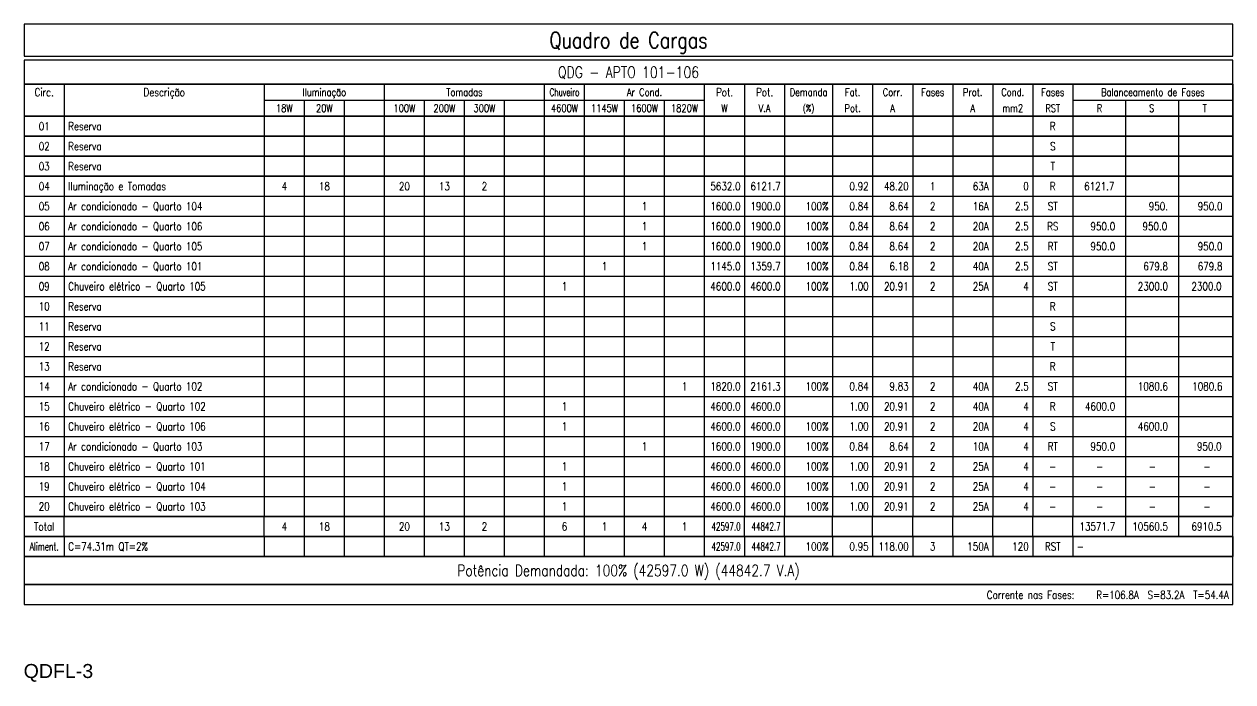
# Model space of a CAD drawing. Extents: x 1450 to 1868, y 82 to 351.
# Drawn here: x 1604.42 to 1619.52, y 189.19 to 197.41 of the extents above; entities that cross this region are included whole.
import ezdxf
from ezdxf.enums import TextEntityAlignment as Align

# ---------------------------------------------------------------- set-up
doc = ezdxf.new("R2010")
doc.units = 0
doc.header["$LTSCALE"] = 0.5
for name, color, linetype in [('INDICACAO_CIRCUITO_FIA', 2, 'CONTINUOUS'), ('QUADRO_CARGAS_LINHA', 2, 'CONTINUOUS'), ('QUADRO_CARGAS_TEXTO', 3, 'CONTINUOUS')]:
    doc.layers.add(name, color=color, linetype=linetype)
doc.styles.add('FAM-ARIAL', font='arial.ttf')
doc.styles.add('ROMANS', font='simplex.shx')
doc.styles.add('SIMPLEX', font='simplex.shx')

msp = doc.modelspace()

# ---------------------------------------------------------------- linework, layer by layer
at = {"layer": 'QUADRO_CARGAS_LINHA'}
msp.add_line((1617.524, 196.455), (1619.524, 196.455), dxfattribs=at)
for points in [[(1604.424, 197.405), (1604.424, 197.005), (1619.524, 197.005), (1619.524, 197.405)], [(1604.424, 196.955), (1604.424, 196.655), (1619.524, 196.655), (1619.524, 196.955)], [(1604.424, 196.655), (1604.424, 196.255), (1619.524, 196.255), (1619.524, 196.655)], [(1604.424, 196.255), (1604.424, 196.005), (1619.524, 196.005), (1619.524, 196.255)], [(1604.424, 196.005), (1604.424, 195.755), (1619.524, 195.755), (1619.524, 196.005)], [(1604.424, 195.755), (1604.424, 195.505), (1619.524, 195.505), (1619.524, 195.755)], [(1604.424, 195.505), (1604.424, 195.255), (1619.524, 195.255), (1619.524, 195.505)], [(1604.424, 191.255), (1604.424, 191.005), (1619.524, 191.005), (1619.524, 191.255)], [(1604.424, 191.255), (1604.424, 191.005), (1619.524, 191.005), (1619.524, 191.255)], [(1604.424, 191.005), (1604.424, 190.755), (1619.524, 190.755), (1619.524, 191.005)], [(1604.424, 191.005), (1604.424, 190.755), (1619.524, 190.755), (1619.524, 191.005)], [(1604.424, 190.755), (1604.424, 190.405), (1619.524, 190.405), (1619.524, 190.755)], [(1604.424, 190.755), (1604.424, 190.405), (1619.524, 190.405), (1619.524, 190.755)], [(1604.424, 190.405), (1604.424, 190.155), (1619.524, 190.155), (1619.524, 190.405)], [(1604.424, 190.405), (1604.424, 190.155), (1619.524, 190.155), (1619.524, 190.405)]]:
    msp.add_lwpolyline(points, close=True, dxfattribs=at)
for points in [[(1604.924, 196.655), (1604.924, 196.255)], [(1607.424, 196.455), (1608.924, 196.455), (1608.924, 196.655)], [(1607.424, 196.655), (1607.424, 196.255)], [(1608.924, 196.455), (1610.924, 196.455), (1610.924, 196.655)], [(1608.924, 196.255), (1608.924, 196.655)], [(1610.924, 196.455), (1611.424, 196.455), (1611.424, 196.655)], [(1610.924, 196.255), (1610.924, 196.655)], [(1611.424, 196.455), (1612.924, 196.455), (1612.924, 196.655)], [(1613.424, 196.655), (1613.424, 196.255)], [(1613.924, 196.655), (1613.924, 196.255)], [(1614.524, 196.655), (1614.524, 196.255)], [(1615.024, 196.655), (1615.024, 196.255)], [(1615.524, 196.655), (1615.524, 196.255)], [(1616.024, 196.655), (1616.024, 196.255)], [(1616.524, 196.655), (1616.524, 196.255)], [(1617.024, 196.655), (1617.024, 196.255)], [(1617.524, 196.655), (1617.524, 196.255)], [(1619.524, 196.655), (1619.524, 196.255)], [(1607.924, 196.255), (1607.924, 196.455)], [(1608.424, 196.255), (1608.424, 196.455)], [(1609.424, 196.255), (1609.424, 196.455)], [(1609.924, 196.255), (1609.924, 196.455)], [(1610.424, 196.255), (1610.424, 196.455)], [(1611.424, 196.255), (1611.424, 196.455)], [(1611.924, 196.255), (1611.924, 196.455)], [(1612.424, 196.255), (1612.424, 196.455)], [(1612.924, 196.255), (1612.924, 196.455)], [(1618.184, 196.455), (1618.184, 196.455), (1618.184, 191.005)], [(1618.844, 196.455), (1618.844, 191.005)], [(1604.924, 196.255), (1604.924, 196.005)], [(1607.424, 196.255), (1607.424, 196.005)], [(1607.924, 196.005), (1607.924, 196.255)], [(1608.424, 196.005), (1608.424, 196.255)], [(1608.924, 196.005), (1608.924, 196.255)], [(1609.424, 196.005), (1609.424, 196.255)], [(1609.924, 196.005), (1609.924, 196.255)], [(1610.424, 196.005), (1610.424, 196.255)], [(1610.924, 196.005), (1610.924, 196.255)], [(1611.424, 196.005), (1611.424, 196.255)], [(1611.924, 196.005), (1611.924, 196.255)], [(1612.424, 196.005), (1612.424, 196.255)], [(1612.924, 196.005), (1612.924, 196.255)], [(1613.424, 196.255), (1613.424, 196.005)], [(1613.924, 196.255), (1613.924, 196.005)], [(1614.524, 196.255), (1614.524, 196.005)], [(1615.024, 196.255), (1615.024, 196.005)], [(1615.524, 196.255), (1615.524, 196.005)], [(1616.024, 196.255), (1616.024, 196.005)], [(1616.524, 196.255), (1616.524, 196.005)], [(1617.024, 196.255), (1617.024, 196.005)], [(1617.524, 196.255), (1617.524, 196.005)], [(1619.524, 196.255), (1619.524, 196.005)], [(1604.924, 196.005), (1604.924, 195.755)], [(1607.424, 196.005), (1607.424, 195.755)], [(1607.924, 195.755), (1607.924, 196.005)], [(1608.424, 195.755), (1608.424, 196.005)], [(1608.924, 195.755), (1608.924, 196.005)], [(1609.424, 195.755), (1609.424, 196.005)], [(1609.924, 195.755), (1609.924, 196.005)], [(1610.424, 195.755), (1610.424, 196.005)], [(1610.924, 195.755), (1610.924, 196.005)], [(1611.424, 195.755), (1611.424, 196.005)], [(1611.924, 195.755), (1611.924, 196.005)], [(1612.424, 195.755), (1612.424, 196.005)], [(1612.924, 195.755), (1612.924, 196.005)], [(1613.424, 196.005), (1613.424, 195.755)], [(1613.924, 196.005), (1613.924, 195.755)], [(1614.524, 196.005), (1614.524, 195.755)], [(1615.024, 196.005), (1615.024, 195.755)], [(1615.524, 196.005), (1615.524, 195.755)], [(1616.024, 196.005), (1616.024, 195.755)], [(1616.524, 196.005), (1616.524, 195.755)], [(1617.024, 196.005), (1617.024, 195.755)], [(1617.524, 196.005), (1617.524, 195.755)], [(1619.524, 196.005), (1619.524, 195.755)], [(1604.924, 195.755), (1604.924, 195.505)], [(1607.424, 195.755), (1607.424, 195.505)], [(1607.924, 195.505), (1607.924, 195.755)], [(1608.424, 195.505), (1608.424, 195.755)], [(1608.924, 195.505), (1608.924, 195.755)], [(1609.424, 195.505), (1609.424, 195.755)], [(1609.924, 195.505), (1609.924, 195.755)], [(1610.424, 195.505), (1610.424, 195.755)], [(1610.924, 195.505), (1610.924, 195.755)], [(1611.424, 195.505), (1611.424, 195.755)], [(1611.924, 195.505), (1611.924, 195.755)], [(1612.424, 195.505), (1612.424, 195.755)], [(1612.924, 195.505), (1612.924, 195.755)], [(1613.424, 195.755), (1613.424, 195.505)], [(1613.924, 195.755), (1613.924, 195.505)], [(1614.524, 195.755), (1614.524, 195.505)], [(1615.024, 195.755), (1615.024, 195.505)], [(1615.524, 195.755), (1615.524, 195.505)], [(1616.024, 195.755), (1616.024, 195.505)], [(1616.524, 195.755), (1616.524, 195.505)], [(1617.024, 195.755), (1617.024, 195.505)], [(1617.524, 195.755), (1617.524, 195.505)], [(1619.524, 195.755), (1619.524, 195.505)], [(1604.924, 195.505), (1604.924, 195.255)], [(1607.424, 195.505), (1607.424, 195.255)], [(1607.924, 195.255), (1607.924, 195.505)], [(1608.424, 195.255), (1608.424, 195.505)], [(1608.924, 195.255), (1608.924, 195.505)], [(1609.424, 195.255), (1609.424, 195.505)], [(1609.924, 195.255), (1609.924, 195.505)], [(1610.424, 195.255), (1610.424, 195.505)], [(1610.924, 195.255), (1610.924, 195.505)], [(1611.424, 195.255), (1611.424, 195.505)], [(1611.924, 195.255), (1611.924, 195.505)], [(1612.424, 195.255), (1612.424, 195.505)], [(1612.924, 195.255), (1612.924, 195.505)], [(1613.424, 195.505), (1613.424, 195.255)], [(1613.924, 195.505), (1613.924, 195.255)], [(1614.524, 195.505), (1614.524, 195.255)], [(1615.024, 195.505), (1615.024, 195.255)], [(1615.524, 195.505), (1615.524, 195.255)], [(1616.024, 195.505), (1616.024, 195.255)], [(1616.524, 195.505), (1616.524, 195.255)], [(1617.024, 195.505), (1617.024, 195.255)], [(1617.524, 195.505), (1617.524, 195.255)], [(1619.524, 195.505), (1619.524, 195.255)], [(1604.424, 195.255), (1604.424, 195.005), (1619.524, 195.005), (1619.524, 195.255)], [(1604.924, 195.255), (1604.924, 195.005)], [(1607.424, 195.255), (1607.424, 195.005)], [(1607.924, 195.005), (1607.924, 195.255)], [(1608.424, 195.005), (1608.424, 195.255)], [(1608.924, 195.005), (1608.924, 195.255)], [(1609.424, 195.005), (1609.424, 195.255)], [(1609.924, 195.005), (1609.924, 195.255)], [(1610.424, 195.005), (1610.424, 195.255)], [(1610.924, 195.005), (1610.924, 195.255)], [(1611.424, 195.005), (1611.424, 195.255)], [(1611.924, 195.005), (1611.924, 195.255)], [(1612.424, 195.005), (1612.424, 195.255)], [(1612.924, 195.005), (1612.924, 195.255)], [(1613.424, 195.255), (1613.424, 195.005)], [(1613.924, 195.255), (1613.924, 195.005)], [(1614.524, 195.255), (1614.524, 195.005)], [(1615.024, 195.255), (1615.024, 195.005)], [(1615.524, 195.255), (1615.524, 195.005)], [(1616.024, 195.255), (1616.024, 195.005)], [(1616.524, 195.255), (1616.524, 195.005)], [(1617.024, 195.255), (1617.024, 195.005)], [(1617.524, 195.255), (1617.524, 195.005)], [(1619.524, 195.255), (1619.524, 195.005)], [(1604.424, 195.005), (1604.424, 194.755), (1619.524, 194.755), (1619.524, 195.005)], [(1604.924, 195.005), (1604.924, 194.755)], [(1607.424, 195.005), (1607.424, 194.755)], [(1607.924, 194.755), (1607.924, 195.005)], [(1608.424, 194.755), (1608.424, 195.005)], [(1608.924, 194.755), (1608.924, 195.005)], [(1609.424, 194.755), (1609.424, 195.005)], [(1609.924, 194.755), (1609.924, 195.005)], [(1610.424, 194.755), (1610.424, 195.005)], [(1610.924, 194.755), (1610.924, 195.005)], [(1611.424, 194.755), (1611.424, 195.005)], [(1611.924, 194.755), (1611.924, 195.005)], [(1612.424, 194.755), (1612.424, 195.005)], [(1612.924, 194.755), (1612.924, 195.005)], [(1613.424, 195.005), (1613.424, 194.755)], [(1613.924, 195.005), (1613.924, 194.755)], [(1614.524, 195.005), (1614.524, 194.755)], [(1615.024, 195.005), (1615.024, 194.755)], [(1615.524, 195.005), (1615.524, 194.755)], [(1616.024, 195.005), (1616.024, 194.755)], [(1616.524, 195.005), (1616.524, 194.755)], [(1617.024, 195.005), (1617.024, 194.755)], [(1617.524, 195.005), (1617.524, 194.755)], [(1619.524, 195.005), (1619.524, 194.755)], [(1604.424, 194.755), (1604.424, 194.505), (1619.524, 194.505), (1619.524, 194.755)], [(1604.924, 194.755), (1604.924, 194.505)], [(1607.424, 194.755), (1607.424, 194.505)], [(1607.924, 194.505), (1607.924, 194.755)], [(1608.424, 194.505), (1608.424, 194.755)], [(1608.924, 194.505), (1608.924, 194.755)], [(1609.424, 194.505), (1609.424, 194.755)], [(1609.924, 194.505), (1609.924, 194.755)], [(1610.424, 194.505), (1610.424, 194.755)], [(1610.924, 194.505), (1610.924, 194.755)], [(1611.424, 194.505), (1611.424, 194.755)], [(1611.924, 194.505), (1611.924, 194.755)], [(1612.424, 194.505), (1612.424, 194.755)], [(1612.924, 194.505), (1612.924, 194.755)], [(1613.424, 194.755), (1613.424, 194.505)], [(1613.924, 194.755), (1613.924, 194.505)], [(1614.524, 194.755), (1614.524, 194.505)], [(1615.024, 194.755), (1615.024, 194.505)], [(1615.524, 194.755), (1615.524, 194.505)], [(1616.024, 194.755), (1616.024, 194.505)], [(1616.524, 194.755), (1616.524, 194.505)], [(1617.024, 194.755), (1617.024, 194.505)], [(1617.524, 194.755), (1617.524, 194.505)], [(1619.524, 194.755), (1619.524, 194.505)], [(1604.424, 194.505), (1604.424, 194.255), (1619.524, 194.255), (1619.524, 194.505)], [(1604.924, 194.505), (1604.924, 194.255)], [(1607.424, 194.505), (1607.424, 194.255)], [(1607.924, 194.255), (1607.924, 194.505)], [(1608.424, 194.255), (1608.424, 194.505)], [(1608.924, 194.255), (1608.924, 194.505)], [(1609.424, 194.255), (1609.424, 194.505)], [(1609.924, 194.255), (1609.924, 194.505)], [(1610.424, 194.255), (1610.424, 194.505)], [(1610.924, 194.255), (1610.924, 194.505)], [(1611.424, 194.255), (1611.424, 194.505)], [(1611.924, 194.255), (1611.924, 194.505)], [(1612.424, 194.255), (1612.424, 194.505)], [(1612.924, 194.255), (1612.924, 194.505)], [(1613.424, 194.505), (1613.424, 194.255)], [(1613.924, 194.505), (1613.924, 194.255)], [(1614.524, 194.505), (1614.524, 194.255)], [(1615.024, 194.505), (1615.024, 194.255)], [(1615.524, 194.505), (1615.524, 194.255)], [(1616.024, 194.505), (1616.024, 194.255)], [(1616.524, 194.505), (1616.524, 194.255)], [(1617.024, 194.505), (1617.024, 194.255)], [(1617.524, 194.505), (1617.524, 194.255)], [(1619.524, 194.505), (1619.524, 194.255)], [(1604.424, 194.255), (1604.424, 194.005), (1619.524, 194.005), (1619.524, 194.255)], [(1604.924, 194.255), (1604.924, 194.005)], [(1607.424, 194.255), (1607.424, 194.005)], [(1607.924, 194.005), (1607.924, 194.255)], [(1608.424, 194.005), (1608.424, 194.255)], [(1608.924, 194.005), (1608.924, 194.255)], [(1609.424, 194.005), (1609.424, 194.255)], [(1609.924, 194.005), (1609.924, 194.255)], [(1610.424, 194.005), (1610.424, 194.255)], [(1610.924, 194.005), (1610.924, 194.255)], [(1611.424, 194.005), (1611.424, 194.255)], [(1611.924, 194.005), (1611.924, 194.255)], [(1612.424, 194.005), (1612.424, 194.255)], [(1612.924, 194.005), (1612.924, 194.255)], [(1613.424, 194.255), (1613.424, 194.005)], [(1613.924, 194.255), (1613.924, 194.005)], [(1614.524, 194.255), (1614.524, 194.005)], [(1615.024, 194.255), (1615.024, 194.005)], [(1615.524, 194.255), (1615.524, 194.005)], [(1616.024, 194.255), (1616.024, 194.005)], [(1616.524, 194.255), (1616.524, 194.005)], [(1617.024, 194.255), (1617.024, 194.005)], [(1617.524, 194.255), (1617.524, 194.005)], [(1619.524, 194.255), (1619.524, 194.005)], [(1604.424, 194.005), (1604.424, 193.755), (1619.524, 193.755), (1619.524, 194.005)], [(1604.924, 194.005), (1604.924, 193.755)], [(1607.424, 194.005), (1607.424, 193.755)], [(1607.924, 193.755), (1607.924, 194.005)], [(1608.424, 193.755), (1608.424, 194.005)], [(1608.924, 193.755), (1608.924, 194.005)], [(1609.424, 193.755), (1609.424, 194.005)], [(1609.924, 193.755), (1609.924, 194.005)], [(1610.424, 193.755), (1610.424, 194.005)], [(1610.924, 193.755), (1610.924, 194.005)], [(1611.424, 193.755), (1611.424, 194.005)], [(1611.924, 193.755), (1611.924, 194.005)], [(1612.424, 193.755), (1612.424, 194.005)], [(1612.924, 193.755), (1612.924, 194.005)], [(1613.424, 194.005), (1613.424, 193.755)], [(1613.924, 194.005), (1613.924, 193.755)], [(1614.524, 194.005), (1614.524, 193.755)], [(1615.024, 194.005), (1615.024, 193.755)], [(1615.524, 194.005), (1615.524, 193.755)], [(1616.024, 194.005), (1616.024, 193.755)], [(1616.524, 194.005), (1616.524, 193.755)], [(1617.024, 194.005), (1617.024, 193.755)], [(1617.524, 194.005), (1617.524, 193.755)], [(1619.524, 194.005), (1619.524, 193.755)], [(1604.424, 193.755), (1604.424, 193.505), (1619.524, 193.505), (1619.524, 193.755)], [(1604.924, 193.755), (1604.924, 193.505)], [(1607.424, 193.755), (1607.424, 193.505)], [(1607.924, 193.505), (1607.924, 193.755)], [(1608.424, 193.505), (1608.424, 193.755)], [(1608.924, 193.505), (1608.924, 193.755)], [(1609.424, 193.505), (1609.424, 193.755)], [(1609.924, 193.505), (1609.924, 193.755)], [(1610.424, 193.505), (1610.424, 193.755)], [(1610.924, 193.505), (1610.924, 193.755)], [(1611.424, 193.505), (1611.424, 193.755)], [(1611.924, 193.505), (1611.924, 193.755)], [(1612.424, 193.505), (1612.424, 193.755)], [(1612.924, 193.505), (1612.924, 193.755)], [(1613.424, 193.755), (1613.424, 193.505)], [(1613.924, 193.755), (1613.924, 193.505)], [(1614.524, 193.755), (1614.524, 193.505)], [(1615.024, 193.755), (1615.024, 193.505)], [(1615.524, 193.755), (1615.524, 193.505)], [(1616.024, 193.755), (1616.024, 193.505)], [(1616.524, 193.755), (1616.524, 193.505)], [(1617.024, 193.755), (1617.024, 193.505)], [(1617.524, 193.755), (1617.524, 193.505)], [(1619.524, 193.755), (1619.524, 193.505)], [(1604.424, 193.505), (1604.424, 193.255), (1619.524, 193.255), (1619.524, 193.505)], [(1604.924, 193.505), (1604.924, 193.255)], [(1607.424, 193.505), (1607.424, 193.255)], [(1607.924, 193.255), (1607.924, 193.505)], [(1608.424, 193.255), (1608.424, 193.505)], [(1608.924, 193.255), (1608.924, 193.505)], [(1609.424, 193.255), (1609.424, 193.505)], [(1609.924, 193.255), (1609.924, 193.505)], [(1610.424, 193.255), (1610.424, 193.505)], [(1610.924, 193.255), (1610.924, 193.505)], [(1611.424, 193.255), (1611.424, 193.505)], [(1611.924, 193.255), (1611.924, 193.505)], [(1612.424, 193.255), (1612.424, 193.505)], [(1612.924, 193.255), (1612.924, 193.505)], [(1613.424, 193.505), (1613.424, 193.255)], [(1613.924, 193.505), (1613.924, 193.255)], [(1614.524, 193.505), (1614.524, 193.255)], [(1615.024, 193.505), (1615.024, 193.255)], [(1615.524, 193.505), (1615.524, 193.255)], [(1616.024, 193.505), (1616.024, 193.255)], [(1616.524, 193.505), (1616.524, 193.255)], [(1617.024, 193.505), (1617.024, 193.255)], [(1617.524, 193.505), (1617.524, 193.255)], [(1619.524, 193.505), (1619.524, 193.255)], [(1604.424, 193.255), (1604.424, 193.005), (1619.524, 193.005), (1619.524, 193.255)], [(1604.924, 193.255), (1604.924, 193.005)], [(1607.424, 193.255), (1607.424, 193.005)], [(1607.924, 193.005), (1607.924, 193.255)], [(1608.424, 193.005), (1608.424, 193.255)], [(1608.924, 193.005), (1608.924, 193.255)], [(1609.424, 193.005), (1609.424, 193.255)], [(1609.924, 193.005), (1609.924, 193.255)], [(1610.424, 193.005), (1610.424, 193.255)], [(1610.924, 193.005), (1610.924, 193.255)], [(1611.424, 193.005), (1611.424, 193.255)], [(1611.924, 193.005), (1611.924, 193.255)], [(1612.424, 193.005), (1612.424, 193.255)], [(1612.924, 193.005), (1612.924, 193.255)], [(1613.424, 193.255), (1613.424, 193.005)], [(1613.924, 193.255), (1613.924, 193.005)], [(1614.524, 193.255), (1614.524, 193.005)], [(1615.024, 193.255), (1615.024, 193.005)], [(1615.524, 193.255), (1615.524, 193.005)], [(1616.024, 193.255), (1616.024, 193.005)], [(1616.524, 193.255), (1616.524, 193.005)], [(1617.024, 193.255), (1617.024, 193.005)], [(1617.524, 193.255), (1617.524, 193.005)], [(1619.524, 193.255), (1619.524, 193.005)], [(1604.424, 193.005), (1604.424, 192.755), (1619.524, 192.755), (1619.524, 193.005)], [(1604.924, 193.005), (1604.924, 192.755)], [(1607.424, 193.005), (1607.424, 192.755)], [(1607.924, 192.755), (1607.924, 193.005)], [(1608.424, 192.755), (1608.424, 193.005)], [(1608.924, 192.755), (1608.924, 193.005)], [(1609.424, 192.755), (1609.424, 193.005)], [(1609.924, 192.755), (1609.924, 193.005)], [(1610.424, 192.755), (1610.424, 193.005)], [(1610.924, 192.755), (1610.924, 193.005)], [(1611.424, 192.755), (1611.424, 193.005)], [(1611.924, 192.755), (1611.924, 193.005)], [(1612.424, 192.755), (1612.424, 193.005)], [(1612.924, 192.755), (1612.924, 193.005)], [(1613.424, 193.005), (1613.424, 192.755)], [(1613.924, 193.005), (1613.924, 192.755)], [(1614.524, 193.005), (1614.524, 192.755)], [(1615.024, 193.005), (1615.024, 192.755)], [(1615.524, 193.005), (1615.524, 192.755)], [(1616.024, 193.005), (1616.024, 192.755)], [(1616.524, 193.005), (1616.524, 192.755)], [(1617.024, 193.005), (1617.024, 192.755)], [(1617.524, 193.005), (1617.524, 192.755)], [(1619.524, 193.005), (1619.524, 192.755)], [(1604.424, 192.755), (1604.424, 192.505), (1619.524, 192.505), (1619.524, 192.755)], [(1604.924, 192.755), (1604.924, 192.505)], [(1607.424, 192.755), (1607.424, 192.505)], [(1607.924, 192.505), (1607.924, 192.755)], [(1608.424, 192.505), (1608.424, 192.755)], [(1608.924, 192.505), (1608.924, 192.755)], [(1609.424, 192.505), (1609.424, 192.755)], [(1609.924, 192.505), (1609.924, 192.755)], [(1610.424, 192.505), (1610.424, 192.755)], [(1610.924, 192.505), (1610.924, 192.755)], [(1611.424, 192.505), (1611.424, 192.755)], [(1611.924, 192.505), (1611.924, 192.755)], [(1612.424, 192.505), (1612.424, 192.755)], [(1612.924, 192.505), (1612.924, 192.755)], [(1613.424, 192.755), (1613.424, 192.505)], [(1613.924, 192.755), (1613.924, 192.505)], [(1614.524, 192.755), (1614.524, 192.505)], [(1615.024, 192.755), (1615.024, 192.505)], [(1615.524, 192.755), (1615.524, 192.505)], [(1616.024, 192.755), (1616.024, 192.505)], [(1616.524, 192.755), (1616.524, 192.505)], [(1616.524, 192.755), (1616.524, 192.505)], [(1617.024, 192.755), (1617.024, 192.505)], [(1617.024, 192.755), (1617.024, 192.505)], [(1617.524, 192.755), (1617.524, 192.505)], [(1617.524, 192.755), (1617.524, 192.505)], [(1619.524, 192.755), (1619.524, 192.505)], [(1619.524, 192.755), (1619.524, 192.505)], [(1604.424, 192.505), (1604.424, 192.255), (1619.524, 192.255), (1619.524, 192.505)], [(1604.424, 192.505), (1604.424, 192.255), (1619.524, 192.255), (1619.524, 192.505)], [(1604.924, 192.505), (1604.924, 192.255)], [(1604.924, 192.505), (1604.924, 192.255)], [(1607.424, 192.505), (1607.424, 192.255)], [(1607.424, 192.505), (1607.424, 192.255)], [(1607.924, 192.255), (1607.924, 192.505)], [(1607.924, 192.255), (1607.924, 192.505)], [(1608.424, 192.255), (1608.424, 192.505)], [(1608.424, 192.255), (1608.424, 192.505)], [(1608.924, 192.255), (1608.924, 192.505)], [(1608.924, 192.255), (1608.924, 192.505)], [(1609.424, 192.255), (1609.424, 192.505)], [(1609.424, 192.255), (1609.424, 192.505)], [(1609.924, 192.255), (1609.924, 192.505)], [(1609.924, 192.255), (1609.924, 192.505)], [(1610.424, 192.255), (1610.424, 192.505)], [(1610.424, 192.255), (1610.424, 192.505)], [(1610.924, 192.255), (1610.924, 192.505)], [(1610.924, 192.255), (1610.924, 192.505)], [(1611.424, 192.255), (1611.424, 192.505)], [(1611.424, 192.255), (1611.424, 192.505)], [(1611.924, 192.255), (1611.924, 192.505)], [(1611.924, 192.255), (1611.924, 192.505)], [(1612.424, 192.255), (1612.424, 192.505)], [(1612.424, 192.255), (1612.424, 192.505)], [(1612.924, 192.255), (1612.924, 192.505)], [(1612.924, 192.255), (1612.924, 192.505)], [(1613.424, 192.505), (1613.424, 192.255)], [(1613.424, 192.505), (1613.424, 192.255)], [(1613.924, 192.505), (1613.924, 192.255)], [(1613.924, 192.505), (1613.924, 192.255)], [(1614.524, 192.505), (1614.524, 192.255)], [(1614.524, 192.505), (1614.524, 192.255)], [(1615.024, 192.505), (1615.024, 192.255)], [(1615.024, 192.505), (1615.024, 192.255)], [(1615.524, 192.505), (1615.524, 192.255)], [(1615.524, 192.505), (1615.524, 192.255)], [(1616.024, 192.505), (1616.024, 192.255)], [(1616.024, 192.505), (1616.024, 192.255)], [(1616.524, 192.505), (1616.524, 192.255)], [(1616.524, 192.505), (1616.524, 192.255)], [(1617.024, 192.505), (1617.024, 192.255)], [(1617.024, 192.505), (1617.024, 192.255)], [(1617.524, 192.505), (1617.524, 192.255)], [(1617.524, 192.505), (1617.524, 192.255)], [(1619.524, 192.505), (1619.524, 192.255)], [(1619.524, 192.505), (1619.524, 192.255)], [(1604.424, 192.255), (1604.424, 192.005), (1619.524, 192.005), (1619.524, 192.255)], [(1604.424, 192.255), (1604.424, 192.005), (1619.524, 192.005), (1619.524, 192.255)], [(1604.924, 192.255), (1604.924, 192.005)], [(1604.924, 192.255), (1604.924, 192.005)], [(1607.424, 192.255), (1607.424, 192.005)], [(1607.424, 192.255), (1607.424, 192.005)], [(1607.924, 192.005), (1607.924, 192.255)], [(1607.924, 192.005), (1607.924, 192.255)], [(1608.424, 192.005), (1608.424, 192.255)], [(1608.424, 192.005), (1608.424, 192.255)], [(1608.924, 192.005), (1608.924, 192.255)], [(1608.924, 192.005), (1608.924, 192.255)], [(1609.424, 192.005), (1609.424, 192.255)], [(1609.424, 192.005), (1609.424, 192.255)], [(1609.924, 192.005), (1609.924, 192.255)], [(1609.924, 192.005), (1609.924, 192.255)], [(1610.424, 192.005), (1610.424, 192.255)], [(1610.424, 192.005), (1610.424, 192.255)], [(1610.924, 192.005), (1610.924, 192.255)], [(1610.924, 192.005), (1610.924, 192.255)], [(1611.424, 192.005), (1611.424, 192.255)], [(1611.424, 192.005), (1611.424, 192.255)], [(1611.924, 192.005), (1611.924, 192.255)], [(1611.924, 192.005), (1611.924, 192.255)], [(1612.424, 192.005), (1612.424, 192.255)], [(1612.424, 192.005), (1612.424, 192.255)], [(1612.924, 192.005), (1612.924, 192.255)], [(1612.924, 192.005), (1612.924, 192.255)], [(1613.424, 192.255), (1613.424, 192.005)], [(1613.424, 192.255), (1613.424, 192.005)], [(1613.924, 192.255), (1613.924, 192.005)], [(1613.924, 192.255), (1613.924, 192.005)], [(1614.524, 192.255), (1614.524, 192.005)], [(1614.524, 192.255), (1614.524, 192.005)], [(1615.024, 192.255), (1615.024, 192.005)], [(1615.024, 192.255), (1615.024, 192.005)], [(1615.524, 192.255), (1615.524, 192.005)], [(1615.524, 192.255), (1615.524, 192.005)], [(1616.024, 192.255), (1616.024, 192.005)], [(1616.024, 192.255), (1616.024, 192.005)], [(1616.524, 192.255), (1616.524, 192.005)], [(1616.524, 192.255), (1616.524, 192.005)], [(1617.024, 192.255), (1617.024, 192.005)], [(1617.024, 192.255), (1617.024, 192.005)], [(1617.524, 192.255), (1617.524, 192.005)], [(1617.524, 192.255), (1617.524, 192.005)], [(1619.524, 192.255), (1619.524, 192.005)], [(1619.524, 192.255), (1619.524, 192.005)], [(1604.424, 192.005), (1604.424, 191.755), (1619.524, 191.755), (1619.524, 192.005)], [(1604.424, 192.005), (1604.424, 191.755), (1619.524, 191.755), (1619.524, 192.005)], [(1604.924, 192.005), (1604.924, 191.755)], [(1604.924, 192.005), (1604.924, 191.755)], [(1607.424, 192.005), (1607.424, 191.755)], [(1607.424, 192.005), (1607.424, 191.755)], [(1607.924, 191.755), (1607.924, 192.005)], [(1607.924, 191.755), (1607.924, 192.005)], [(1608.424, 191.755), (1608.424, 192.005)], [(1608.424, 191.755), (1608.424, 192.005)], [(1608.924, 191.755), (1608.924, 192.005)], [(1608.924, 191.755), (1608.924, 192.005)], [(1609.424, 191.755), (1609.424, 192.005)], [(1609.424, 191.755), (1609.424, 192.005)], [(1609.924, 191.755), (1609.924, 192.005)], [(1609.924, 191.755), (1609.924, 192.005)], [(1610.424, 191.755), (1610.424, 192.005)], [(1610.424, 191.755), (1610.424, 192.005)], [(1610.924, 191.755), (1610.924, 192.005)], [(1610.924, 191.755), (1610.924, 192.005)], [(1611.424, 191.755), (1611.424, 192.005)], [(1611.424, 191.755), (1611.424, 192.005)], [(1611.924, 191.755), (1611.924, 192.005)], [(1611.924, 191.755), (1611.924, 192.005)], [(1612.424, 191.755), (1612.424, 192.005)], [(1612.424, 191.755), (1612.424, 192.005)], [(1612.924, 191.755), (1612.924, 192.005)], [(1612.924, 191.755), (1612.924, 192.005)], [(1613.424, 192.005), (1613.424, 191.755)], [(1613.424, 192.005), (1613.424, 191.755)], [(1613.924, 192.005), (1613.924, 191.755)], [(1613.924, 192.005), (1613.924, 191.755)], [(1614.524, 192.005), (1614.524, 191.755)], [(1614.524, 192.005), (1614.524, 191.755)], [(1615.024, 192.005), (1615.024, 191.755)], [(1615.024, 192.005), (1615.024, 191.755)], [(1615.524, 192.005), (1615.524, 191.755)], [(1615.524, 192.005), (1615.524, 191.755)], [(1616.024, 192.005), (1616.024, 191.755)], [(1616.024, 192.005), (1616.024, 191.755)], [(1616.524, 192.005), (1616.524, 191.755)], [(1616.524, 192.005), (1616.524, 191.755)], [(1617.024, 192.005), (1617.024, 191.755)], [(1617.024, 192.005), (1617.024, 191.755)], [(1617.524, 192.005), (1617.524, 191.755)], [(1617.524, 192.005), (1617.524, 191.755)], [(1619.524, 192.005), (1619.524, 191.755)], [(1619.524, 192.005), (1619.524, 191.755)], [(1604.424, 191.755), (1604.424, 191.505), (1619.524, 191.505), (1619.524, 191.755)], [(1604.424, 191.755), (1604.424, 191.505), (1619.524, 191.505), (1619.524, 191.755)], [(1604.924, 191.755), (1604.924, 191.505)], [(1604.924, 191.755), (1604.924, 191.505)], [(1607.424, 191.755), (1607.424, 191.505)], [(1607.424, 191.755), (1607.424, 191.505)], [(1607.924, 191.505), (1607.924, 191.755)], [(1607.924, 191.505), (1607.924, 191.755)], [(1608.424, 191.505), (1608.424, 191.755)], [(1608.424, 191.505), (1608.424, 191.755)], [(1608.924, 191.505), (1608.924, 191.755)], [(1608.924, 191.505), (1608.924, 191.755)], [(1609.424, 191.505), (1609.424, 191.755)], [(1609.424, 191.505), (1609.424, 191.755)], [(1609.924, 191.505), (1609.924, 191.755)], [(1609.924, 191.505), (1609.924, 191.755)], [(1610.424, 191.505), (1610.424, 191.755)], [(1610.424, 191.505), (1610.424, 191.755)], [(1610.924, 191.505), (1610.924, 191.755)], [(1610.924, 191.505), (1610.924, 191.755)], [(1611.424, 191.505), (1611.424, 191.755)], [(1611.424, 191.505), (1611.424, 191.755)], [(1611.924, 191.505), (1611.924, 191.755)], [(1611.924, 191.505), (1611.924, 191.755)], [(1612.424, 191.505), (1612.424, 191.755)], [(1612.424, 191.505), (1612.424, 191.755)], [(1612.924, 191.505), (1612.924, 191.755)], [(1612.924, 191.505), (1612.924, 191.755)], [(1613.424, 191.755), (1613.424, 191.505)], [(1613.424, 191.755), (1613.424, 191.505)], [(1613.924, 191.755), (1613.924, 191.505)], [(1613.924, 191.755), (1613.924, 191.505)], [(1614.524, 191.755), (1614.524, 191.505)], [(1614.524, 191.755), (1614.524, 191.505)], [(1615.024, 191.755), (1615.024, 191.505)], [(1615.024, 191.755), (1615.024, 191.505)], [(1615.524, 191.755), (1615.524, 191.505)], [(1615.524, 191.755), (1615.524, 191.505)], [(1616.024, 191.755), (1616.024, 191.505)], [(1616.024, 191.755), (1616.024, 191.505)], [(1616.524, 191.755), (1616.524, 191.505)], [(1616.524, 191.755), (1616.524, 191.505)], [(1617.024, 191.755), (1617.024, 191.505)], [(1617.024, 191.755), (1617.024, 191.505)], [(1617.524, 191.755), (1617.524, 191.505)], [(1617.524, 191.755), (1617.524, 191.505)], [(1619.524, 191.755), (1619.524, 191.505)], [(1619.524, 191.755), (1619.524, 191.505)], [(1604.424, 191.505), (1604.424, 191.255), (1619.524, 191.255), (1619.524, 191.505)], [(1604.424, 191.505), (1604.424, 191.255), (1619.524, 191.255), (1619.524, 191.505)], [(1604.924, 191.505), (1604.924, 191.255)], [(1604.924, 191.505), (1604.924, 191.255)], [(1607.424, 191.505), (1607.424, 191.255)], [(1607.424, 191.505), (1607.424, 191.255)], [(1607.924, 191.255), (1607.924, 191.505)], [(1607.924, 191.255), (1607.924, 191.505)], [(1608.424, 191.255), (1608.424, 191.505)], [(1608.424, 191.255), (1608.424, 191.505)], [(1608.924, 191.255), (1608.924, 191.505)], [(1608.924, 191.255), (1608.924, 191.505)], [(1609.424, 191.255), (1609.424, 191.505)], [(1609.424, 191.255), (1609.424, 191.505)], [(1609.924, 191.255), (1609.924, 191.505)], [(1609.924, 191.255), (1609.924, 191.505)], [(1610.424, 191.255), (1610.424, 191.505)], [(1610.424, 191.255), (1610.424, 191.505)], [(1610.924, 191.255), (1610.924, 191.505)], [(1610.924, 191.255), (1610.924, 191.505)], [(1611.424, 191.255), (1611.424, 191.505)], [(1611.424, 191.255), (1611.424, 191.505)], [(1611.924, 191.255), (1611.924, 191.505)], [(1611.924, 191.255), (1611.924, 191.505)], [(1612.424, 191.255), (1612.424, 191.505)], [(1612.424, 191.255), (1612.424, 191.505)], [(1612.924, 191.255), (1612.924, 191.505)], [(1612.924, 191.255), (1612.924, 191.505)], [(1613.424, 191.505), (1613.424, 191.255)], [(1613.424, 191.505), (1613.424, 191.255)], [(1613.924, 191.505), (1613.924, 191.255)], [(1613.924, 191.505), (1613.924, 191.255)], [(1614.524, 191.505), (1614.524, 191.255)], [(1614.524, 191.505), (1614.524, 191.255)], [(1615.024, 191.505), (1615.024, 191.255)], [(1615.024, 191.505), (1615.024, 191.255)], [(1615.524, 191.505), (1615.524, 191.255)], [(1615.524, 191.505), (1615.524, 191.255)], [(1616.024, 191.505), (1616.024, 191.255)], [(1616.024, 191.505), (1616.024, 191.255)], [(1616.524, 191.505), (1616.524, 191.255)], [(1617.024, 191.505), (1617.024, 191.255)], [(1617.024, 191.505), (1617.024, 191.255)], [(1617.524, 191.505), (1617.524, 191.255)], [(1617.524, 191.505), (1617.524, 191.255)], [(1619.524, 191.505), (1619.524, 191.255)], [(1619.524, 191.505), (1619.524, 191.255)], [(1604.924, 191.005), (1604.924, 191.255)], [(1604.924, 191.005), (1604.924, 191.255)], [(1607.424, 191.005), (1607.424, 191.255)], [(1607.424, 191.005), (1607.424, 191.255)], [(1607.924, 191.005), (1607.924, 191.255)], [(1607.924, 191.005), (1607.924, 191.255)], [(1608.424, 191.005), (1608.424, 191.255)], [(1608.424, 191.005), (1608.424, 191.255)], [(1608.924, 191.005), (1608.924, 191.255)], [(1608.924, 191.005), (1608.924, 191.255)], [(1609.424, 191.005), (1609.424, 191.255)], [(1609.424, 191.005), (1609.424, 191.255)], [(1609.924, 191.005), (1609.924, 191.255)], [(1609.924, 191.005), (1609.924, 191.255)], [(1610.424, 191.005), (1610.424, 191.255)], [(1610.424, 191.005), (1610.424, 191.255)], [(1610.924, 191.005), (1610.924, 191.255)], [(1610.924, 191.005), (1610.924, 191.255)], [(1611.424, 191.005), (1611.424, 191.255)], [(1611.424, 191.005), (1611.424, 191.255)], [(1611.924, 191.005), (1611.924, 191.255)], [(1611.924, 191.005), (1611.924, 191.255)], [(1612.424, 191.005), (1612.424, 191.255)], [(1612.424, 191.005), (1612.424, 191.255)], [(1612.924, 191.005), (1612.924, 191.255)], [(1612.924, 191.005), (1612.924, 191.255)], [(1613.424, 191.005), (1613.424, 191.255)], [(1613.424, 191.005), (1613.424, 191.255)], [(1613.924, 191.005), (1613.924, 191.255)], [(1613.924, 191.005), (1613.924, 191.255)], [(1614.524, 191.005), (1614.524, 191.255)], [(1614.524, 191.005), (1614.524, 191.255)], [(1615.024, 191.005), (1615.024, 191.255)], [(1615.024, 191.005), (1615.024, 191.255)], [(1615.524, 191.005), (1615.524, 191.255)], [(1615.524, 191.005), (1615.524, 191.255)], [(1616.024, 191.005), (1616.024, 191.255)], [(1616.024, 191.005), (1616.024, 191.255)], [(1616.524, 191.005), (1616.524, 191.255)], [(1616.524, 191.005), (1616.524, 191.255)], [(1617.024, 191.005), (1617.024, 191.255)], [(1617.024, 191.005), (1617.024, 191.255)], [(1617.524, 191.005), (1617.524, 191.255)], [(1617.524, 191.005), (1617.524, 191.255)], [(1619.524, 191.005), (1619.524, 191.255)], [(1619.524, 191.005), (1619.524, 191.255)], [(1604.924, 191.005), (1604.924, 190.755)], [(1604.924, 191.005), (1604.924, 190.755)], [(1607.424, 191.005), (1607.424, 190.755)], [(1607.424, 191.005), (1607.424, 190.755)], [(1607.924, 190.755), (1607.924, 191.005)], [(1607.924, 190.755), (1607.924, 191.005)], [(1608.424, 190.755), (1608.424, 191.005)], [(1608.424, 190.755), (1608.424, 191.005)], [(1608.924, 190.755), (1608.924, 191.005)], [(1608.924, 190.755), (1608.924, 191.005)], [(1609.424, 190.755), (1609.424, 191.005)], [(1609.424, 190.755), (1609.424, 191.005)], [(1609.924, 190.755), (1609.924, 191.005)], [(1609.924, 190.755), (1609.924, 191.005)], [(1610.424, 190.755), (1610.424, 191.005)], [(1610.424, 190.755), (1610.424, 191.005)], [(1610.924, 190.755), (1610.924, 191.005)], [(1610.924, 190.755), (1610.924, 191.005)], [(1611.424, 190.755), (1611.424, 191.005)], [(1611.424, 190.755), (1611.424, 191.005)], [(1611.924, 190.755), (1611.924, 191.005)], [(1611.924, 190.755), (1611.924, 191.005)], [(1612.424, 190.755), (1612.424, 191.005)], [(1612.424, 190.755), (1612.424, 191.005)], [(1612.924, 190.755), (1612.924, 191.005)], [(1612.924, 190.755), (1612.924, 191.005)], [(1613.424, 191.005), (1613.424, 190.755)], [(1613.424, 191.005), (1613.424, 190.755)], [(1613.924, 191.005), (1613.924, 190.755)], [(1613.924, 191.005), (1613.924, 190.755)], [(1614.524, 191.005), (1614.524, 190.755)], [(1614.524, 191.005), (1614.524, 190.755)], [(1615.024, 191.005), (1615.024, 190.755)], [(1615.024, 191.005), (1615.024, 190.755)], [(1615.524, 191.005), (1615.524, 190.755)], [(1615.524, 191.005), (1615.524, 190.755)], [(1616.024, 191.005), (1616.024, 190.755)], [(1616.024, 191.005), (1616.024, 190.755)], [(1616.524, 191.005), (1616.524, 190.755)], [(1616.524, 191.005), (1616.524, 190.755)], [(1617.024, 191.005), (1617.024, 190.755)], [(1617.024, 191.005), (1617.024, 190.755)], [(1617.524, 191.005), (1617.524, 190.755)], [(1617.524, 191.005), (1617.524, 190.755)], [(1619.524, 191.005), (1619.524, 190.755)], [(1619.524, 191.005), (1619.524, 190.755)]]:
    msp.add_lwpolyline(points, dxfattribs=at)

# ---------------------------------------------------------------- texts
at = {"layer": 'INDICACAO_CIRCUITO_FIA', "style": 'FAM-ARIAL'}
msp.add_text('QDFL-3', height=0.175, dxfattribs=at).set_placement((1604.417, 189.237))
at = {"layer": 'QUADRO_CARGAS_TEXTO'}
for s, height, style, width, p in [('Quadro de Cargas', 0.2, 'ROMANS', 0.8, (1611.974, 197.205)), ('QDG - APTO 101-106', 0.1425, 'ROMANS', 0.8, (1611.974, 196.805)), ('Circ.', 0.1, 'SIMPLEX', 0.8, (1604.674, 196.555)), ('Descrição', 0.1, 'SIMPLEX', 0.8, (1606.174, 196.555)), ('Iluminação', 0.095, 'SIMPLEX', 0.8, (1608.174, 196.555)), ('Tomadas', 0.095, 'SIMPLEX', 0.8, (1609.924, 196.555)), ('Chuveiro', 0.095, 'SIMPLEX', 0.6859, (1611.174, 196.555)), ('Ar Cond.', 0.095, 'SIMPLEX', 0.8, (1612.174, 196.555)), ('Pot.', 0.1, 'SIMPLEX', 0.8, (1613.174, 196.555)), ('Pot.', 0.1, 'SIMPLEX', 0.8, (1613.674, 196.555)), ('Demanda', 0.095, 'SIMPLEX', 0.8, (1614.224, 196.555)), ('Fat.', 0.095, 'SIMPLEX', 0.8, (1614.774, 196.555)), ('Corr.', 0.095, 'SIMPLEX', 0.8, (1615.274, 196.555)), ('Fases', 0.095, 'SIMPLEX', 0.8, (1615.774, 196.555)), ('Prot.', 0.095, 'SIMPLEX', 0.8, (1616.274, 196.555)), ('Cond.', 0.095, 'SIMPLEX', 0.8, (1616.774, 196.555)), ('Fases', 0.095, 'SIMPLEX', 0.8, (1617.274, 196.555)), ('Balanceamento de Fases', 0.095, 'SIMPLEX', 0.8, (1618.524, 196.555)), ('18W', 0.095, 'SIMPLEX', 0.8, (1607.674, 196.355)), ('20W', 0.095, 'SIMPLEX', 0.8, (1608.174, 196.355)), ('100W', 0.095, 'SIMPLEX', 0.8, (1609.174, 196.355)), ('200W', 0.095, 'SIMPLEX', 0.8, (1609.674, 196.355)), ('300W', 0.095, 'SIMPLEX', 0.8, (1610.174, 196.355)), ('4600W', 0.095, 'SIMPLEX', 0.8, (1611.174, 196.355)), ('1145W', 0.095, 'SIMPLEX', 0.8, (1611.674, 196.355)), ('1600W', 0.095, 'SIMPLEX', 0.8, (1612.174, 196.355)), ('1820W', 0.095, 'SIMPLEX', 0.8, (1612.674, 196.355)), ('W', 0.095, 'SIMPLEX', 0.8, (1613.174, 196.355)), ('V.A', 0.095, 'SIMPLEX', 0.8, (1613.674, 196.355)), ('(%)', 0.0815, 'SIMPLEX', 0.8, (1614.224, 196.355)), ('Pot.', 0.095, 'SIMPLEX', 0.8, (1614.774, 196.355)), ('A', 0.095, 'SIMPLEX', 0.8, (1615.274, 196.355)), ('A', 0.095, 'SIMPLEX', 0.8, (1616.274, 196.355)), ('mm2', 0.095, 'SIMPLEX', 0.8, (1616.774, 196.355)), ('RST', 0.095, 'SIMPLEX', 0.8, (1617.274, 196.355)), ('R', 0.095, 'SIMPLEX', 0.8, (1617.857, 196.355)), ('S', 0.095, 'SIMPLEX', 0.8, (1618.51, 196.355)), ('T', 0.095, 'SIMPLEX', 0.8, (1619.173, 196.355)), ('01', 0.1, 'SIMPLEX', 0.8, (1604.674, 196.13)), ('R', 0.1, 'SIMPLEX', 0.8, (1617.274, 196.13)), ('02', 0.1, 'SIMPLEX', 0.8, (1604.674, 195.88)), ('S', 0.1, 'SIMPLEX', 0.8, (1617.274, 195.88)), ('03', 0.1, 'SIMPLEX', 0.8, (1604.674, 195.63)), ('T', 0.1, 'SIMPLEX', 0.8, (1617.274, 195.63)), ('04', 0.1, 'SIMPLEX', 0.8, (1604.674, 195.38)), ('4', 0.1, 'SIMPLEX', 0.8, (1607.674, 195.38)), ('18', 0.1, 'SIMPLEX', 0.8, (1608.174, 195.38)), ('20', 0.1, 'SIMPLEX', 0.8, (1609.174, 195.38)), ('13', 0.1, 'SIMPLEX', 0.8, (1609.674, 195.38)), ('2', 0.1, 'SIMPLEX', 0.8, (1610.174, 195.38)), ('1', 0.1, 'SIMPLEX', 0.8, (1615.774, 195.38)), ('R', 0.1, 'SIMPLEX', 0.8, (1617.274, 195.38)), ('05', 0.1, 'SIMPLEX', 0.8, (1604.674, 195.13)), ('1', 0.1, 'SIMPLEX', 0.8, (1612.174, 195.13)), ('2', 0.1, 'SIMPLEX', 0.8, (1615.774, 195.13)), ('ST', 0.1, 'SIMPLEX', 0.8, (1617.274, 195.13)), ('06', 0.1, 'SIMPLEX', 0.8, (1604.674, 194.88)), ('1', 0.1, 'SIMPLEX', 0.8, (1612.174, 194.88)), ('2', 0.1, 'SIMPLEX', 0.8, (1615.774, 194.88)), ('RS', 0.1, 'SIMPLEX', 0.8, (1617.274, 194.88)), ('07', 0.1, 'SIMPLEX', 0.8, (1604.674, 194.63)), ('1', 0.1, 'SIMPLEX', 0.8, (1612.174, 194.63)), ('2', 0.1, 'SIMPLEX', 0.8, (1615.774, 194.63)), ('RT', 0.1, 'SIMPLEX', 0.8, (1617.274, 194.63)), ('08', 0.1, 'SIMPLEX', 0.8, (1604.674, 194.38)), ('1', 0.1, 'SIMPLEX', 0.8, (1611.674, 194.38)), ('2', 0.1, 'SIMPLEX', 0.8, (1615.774, 194.38)), ('ST', 0.1, 'SIMPLEX', 0.8, (1617.274, 194.38)), ('09', 0.1, 'SIMPLEX', 0.8, (1604.674, 194.13)), ('1', 0.1, 'SIMPLEX', 0.8, (1611.174, 194.13)), ('2', 0.1, 'SIMPLEX', 0.8, (1615.774, 194.13)), ('ST', 0.1, 'SIMPLEX', 0.8, (1617.274, 194.13)), ('10', 0.1, 'SIMPLEX', 0.8, (1604.674, 193.88)), ('R', 0.1, 'SIMPLEX', 0.8, (1617.274, 193.88)), ('11', 0.1, 'SIMPLEX', 0.8, (1604.674, 193.63)), ('S', 0.1, 'SIMPLEX', 0.8, (1617.274, 193.63)), ('12', 0.1, 'SIMPLEX', 0.8, (1604.674, 193.38)), ('T', 0.1, 'SIMPLEX', 0.8, (1617.274, 193.38)), ('13', 0.1, 'SIMPLEX', 0.8, (1604.674, 193.13)), ('R', 0.1, 'SIMPLEX', 0.8, (1617.274, 193.13)), ('14', 0.1, 'SIMPLEX', 0.8, (1604.674, 192.88)), ('1', 0.1, 'SIMPLEX', 0.8, (1612.674, 192.88)), ('2', 0.1, 'SIMPLEX', 0.8, (1615.774, 192.88)), ('ST', 0.1, 'SIMPLEX', 0.8, (1617.274, 192.88)), ('15', 0.1, 'SIMPLEX', 0.8, (1604.674, 192.63)), ('1', 0.1, 'SIMPLEX', 0.8, (1611.174, 192.63)), ('2', 0.1, 'SIMPLEX', 0.8, (1615.774, 192.63)), ('R', 0.1, 'SIMPLEX', 0.8, (1617.274, 192.63)), ('16', 0.1, 'SIMPLEX', 0.8, (1604.674, 192.38)), ('16', 0.1, 'SIMPLEX', 0.8, (1604.674, 192.38)), ('1', 0.1, 'SIMPLEX', 0.8, (1611.174, 192.38)), ('1', 0.1, 'SIMPLEX', 0.8, (1611.174, 192.38)), ('2', 0.1, 'SIMPLEX', 0.8, (1615.774, 192.38)), ('2', 0.1, 'SIMPLEX', 0.8, (1615.774, 192.38)), ('S', 0.1, 'SIMPLEX', 0.8, (1617.274, 192.38)), ('17', 0.1, 'SIMPLEX', 0.8, (1604.674, 192.13)), ('17', 0.1, 'SIMPLEX', 0.8, (1604.674, 192.13)), ('1', 0.1, 'SIMPLEX', 0.8, (1612.174, 192.13)), ('1', 0.1, 'SIMPLEX', 0.8, (1612.174, 192.13)), ('2', 0.1, 'SIMPLEX', 0.8, (1615.774, 192.13)), ('2', 0.1, 'SIMPLEX', 0.8, (1615.774, 192.13)), ('RT', 0.1, 'SIMPLEX', 0.8, (1617.274, 192.13)), ('18', 0.1, 'SIMPLEX', 0.8, (1604.674, 191.88)), ('1', 0.1, 'SIMPLEX', 0.8, (1611.174, 191.88)), ('1', 0.1, 'SIMPLEX', 0.8, (1611.174, 191.88)), ('2', 0.1, 'SIMPLEX', 0.8, (1615.774, 191.88)), ('2', 0.1, 'SIMPLEX', 0.8, (1615.774, 191.88)), ('-', 0.1, 'SIMPLEX', 0.8, (1617.274, 191.88)), ('19', 0.1, 'SIMPLEX', 0.8, (1604.674, 191.63)), ('1', 0.1, 'SIMPLEX', 0.8, (1611.174, 191.63)), ('1', 0.1, 'SIMPLEX', 0.8, (1611.174, 191.63)), ('2', 0.1, 'SIMPLEX', 0.8, (1615.774, 191.63)), ('2', 0.1, 'SIMPLEX', 0.8, (1615.774, 191.63)), ('-', 0.1, 'SIMPLEX', 0.8, (1617.274, 191.63)), ('20', 0.1, 'SIMPLEX', 0.8, (1604.674, 191.38)), ('1', 0.1, 'SIMPLEX', 0.8, (1611.174, 191.38)), ('1', 0.1, 'SIMPLEX', 0.8, (1611.174, 191.38)), ('2', 0.1, 'SIMPLEX', 0.8, (1615.774, 191.38)), ('2', 0.1, 'SIMPLEX', 0.8, (1615.774, 191.38)), ('-', 0.1, 'SIMPLEX', 0.8, (1617.274, 191.38)), ('Total', 0.1, 'SIMPLEX', 0.8, (1604.674, 191.13)), ('Total', 0.1, 'SIMPLEX', 0.8, (1604.674, 191.13)), ('4', 0.1, 'SIMPLEX', 0.8, (1607.674, 191.13)), ('4', 0.1, 'SIMPLEX', 0.8, (1607.674, 191.13)), ('18', 0.1, 'SIMPLEX', 0.8, (1608.174, 191.13)), ('18', 0.1, 'SIMPLEX', 0.8, (1608.174, 191.13)), ('20', 0.1, 'SIMPLEX', 0.8, (1609.174, 191.13)), ('20', 0.1, 'SIMPLEX', 0.8, (1609.174, 191.13)), ('13', 0.1, 'SIMPLEX', 0.8, (1609.674, 191.13)), ('13', 0.1, 'SIMPLEX', 0.8, (1609.674, 191.13)), ('2', 0.1, 'SIMPLEX', 0.8, (1610.174, 191.13)), ('2', 0.1, 'SIMPLEX', 0.8, (1610.174, 191.13)), ('6', 0.1, 'SIMPLEX', 0.8, (1611.174, 191.13)), ('6', 0.1, 'SIMPLEX', 0.8, (1611.174, 191.13)), ('1', 0.1, 'SIMPLEX', 0.8, (1611.674, 191.13)), ('1', 0.1, 'SIMPLEX', 0.8, (1611.674, 191.13)), ('4', 0.1, 'SIMPLEX', 0.8, (1612.174, 191.13)), ('4', 0.1, 'SIMPLEX', 0.8, (1612.174, 191.13)), ('1', 0.1, 'SIMPLEX', 0.8, (1612.674, 191.13)), ('1', 0.1, 'SIMPLEX', 0.8, (1612.674, 191.13)), ('Aliment.', 0.1, 'SIMPLEX', 0.6859, (1604.674, 190.88)), ('Aliment.', 0.1, 'SIMPLEX', 0.6859, (1604.674, 190.88)), ('3', 0.1, 'SIMPLEX', 0.8, (1615.774, 190.88)), ('3', 0.1, 'SIMPLEX', 0.8, (1615.774, 190.88)), ('RST', 0.1, 'SIMPLEX', 0.8, (1617.274, 190.88)), ('Potência Demandada: 100% (42597.0 W) (44842.7 V.A)', 0.13967, 'SIMPLEX', 0.8, (1611.974, 190.58)), ('Potência Demandada: 100% (42597.0 W) (44842.7 V.A)', 0.13967, 'SIMPLEX', 0.8, (1611.974, 190.58))]:
    msp.add_text(s, height=height, dxfattribs=dict(at, style=style, width=width)).set_placement(p, align=Align.MIDDLE_CENTER)
at = {"layer": 'QUADRO_CARGAS_TEXTO', "style": 'SIMPLEX', "width": 0.8}
for s, p in [('Reserva', (1604.974, 196.13)), ('Reserva', (1604.974, 195.88)), ('Reserva', (1604.974, 195.63)), ('Iluminação e Tomadas', (1604.974, 195.38)), ('Ar condicionado - Quarto 104', (1604.974, 195.13)), ('Ar condicionado - Quarto 106', (1604.974, 194.88)), ('Ar condicionado - Quarto 105', (1604.974, 194.63)), ('Ar condicionado - Quarto 101', (1604.974, 194.38)), ('Chuveiro elétrico - Quarto 105', (1604.974, 194.13)), ('Reserva', (1604.974, 193.88)), ('Reserva', (1604.974, 193.63)), ('Reserva', (1604.974, 193.38)), ('Reserva', (1604.974, 193.13)), ('Ar condicionado - Quarto 102', (1604.974, 192.88)), ('Chuveiro elétrico - Quarto 102', (1604.974, 192.63)), ('Chuveiro elétrico - Quarto 106', (1604.974, 192.38)), ('Chuveiro elétrico - Quarto 106', (1604.974, 192.38)), ('Ar condicionado - Quarto 103', (1604.974, 192.13)), ('Ar condicionado - Quarto 103', (1604.974, 192.13)), ('Chuveiro elétrico - Quarto 101', (1604.974, 191.88)), ('Chuveiro elétrico - Quarto 104', (1604.974, 191.63)), ('Chuveiro elétrico - Quarto 103', (1604.974, 191.38)), ('C=74.31m QT=2%', (1604.974, 190.88)), ('C=74.31m QT=2%', (1604.974, 190.88)), ('-', (1617.574, 190.88)), ('-', (1617.574, 190.88))]:
    msp.add_text(s, height=0.1, dxfattribs=at).set_placement(p, align=Align.MIDDLE_LEFT)
at = {"layer": 'QUADRO_CARGAS_TEXTO', "style": 'SIMPLEX'}
for s, width, p in [('5632.0', 0.8, (1613.374, 195.38)), ('6121.7', 0.8, (1613.874, 195.38)), ('0.92', 0.8, (1614.974, 195.38)), ('48.20', 0.8, (1615.474, 195.38)), ('63A', 0.8, (1616.474, 195.38)), ('0', 0.8, (1616.974, 195.38)), ('6121.7', 0.8, (1618.044, 195.38)), ('1600.0', 0.8, (1613.374, 195.13)), ('1900.0', 0.8, (1613.874, 195.13)), ('100%', 0.8, (1614.474, 195.13)), ('0.84', 0.8, (1614.974, 195.13)), ('8.64', 0.8, (1615.474, 195.13)), ('16A', 0.8, (1616.474, 195.13)), ('2.5', 0.8, (1616.974, 195.13)), ('950.', 0.8, (1618.714, 195.13)), ('950.0', 0.8, (1619.394, 195.13)), ('1600.0', 0.8, (1613.374, 194.88)), ('1900.0', 0.8, (1613.874, 194.88)), ('100%', 0.8, (1614.474, 194.88)), ('0.84', 0.8, (1614.974, 194.88)), ('8.64', 0.8, (1615.474, 194.88)), ('20A', 0.8, (1616.474, 194.88)), ('2.5', 0.8, (1616.974, 194.88)), ('950.0', 0.8, (1618.054, 194.88)), ('950.0', 0.8, (1618.704, 194.88)), ('1600.0', 0.8, (1613.374, 194.63)), ('1900.0', 0.8, (1613.874, 194.63)), ('100%', 0.8, (1614.474, 194.63)), ('0.84', 0.8, (1614.974, 194.63)), ('8.64', 0.8, (1615.474, 194.63)), ('20A', 0.8, (1616.474, 194.63)), ('2.5', 0.8, (1616.974, 194.63)), ('950.0', 0.8, (1618.054, 194.63)), ('950.0', 0.8, (1619.394, 194.63)), ('1145.0', 0.8, (1613.374, 194.38)), ('1359.7', 0.8, (1613.874, 194.38)), ('100%', 0.8, (1614.474, 194.38)), ('0.84', 0.8, (1614.974, 194.38)), ('6.18', 0.8, (1615.474, 194.38)), ('40A', 0.8, (1616.474, 194.38)), ('2.5', 0.8, (1616.974, 194.38)), ('679.8', 0.8, (1618.714, 194.38)), ('679.8', 0.8, (1619.394, 194.38)), ('4600.0', 0.8, (1613.374, 194.13)), ('4600.0', 0.8, (1613.874, 194.13)), ('100%', 0.8, (1614.474, 194.13)), ('1.00', 0.8, (1614.974, 194.13)), ('20.91', 0.8, (1615.474, 194.13)), ('25A', 0.8, (1616.474, 194.13)), ('4', 0.8, (1616.974, 194.13)), ('2300.0', 0.8, (1618.714, 194.13)), ('2300.0', 0.8, (1619.384, 194.13)), ('1820.0', 0.8, (1613.374, 192.88)), ('2161.3', 0.8, (1613.874, 192.88)), ('100%', 0.8, (1614.474, 192.88)), ('0.84', 0.8, (1614.974, 192.88)), ('9.83', 0.8, (1615.474, 192.88)), ('40A', 0.8, (1616.474, 192.88)), ('2.5', 0.8, (1616.974, 192.88)), ('1080.6', 0.8, (1618.714, 192.88)), ('1080.6', 0.8, (1619.394, 192.88)), ('4600.0', 0.8, (1613.374, 192.63)), ('4600.0', 0.8, (1613.874, 192.63)), ('1.00', 0.8, (1614.974, 192.63)), ('20.91', 0.8, (1615.474, 192.63)), ('40A', 0.8, (1616.474, 192.63)), ('4', 0.8, (1616.974, 192.63)), ('4', 0.8, (1616.974, 192.63)), ('4600.0', 0.8, (1618.054, 192.63)), ('4600.0', 0.8, (1613.374, 192.38)), ('4600.0', 0.8, (1613.374, 192.38)), ('4600.0', 0.8, (1613.874, 192.38)), ('4600.0', 0.8, (1613.874, 192.38)), ('100%', 0.8, (1614.474, 192.38)), ('100%', 0.8, (1614.474, 192.38)), ('1.00', 0.8, (1614.974, 192.38)), ('1.00', 0.8, (1614.974, 192.38)), ('20.91', 0.8, (1615.474, 192.38)), ('20A', 0.8, (1616.474, 192.38)), ('4', 0.8, (1616.974, 192.38)), ('4', 0.8, (1616.974, 192.38)), ('4600.0', 0.8, (1618.714, 192.38)), ('1600.0', 0.8, (1613.374, 192.13)), ('1600.0', 0.8, (1613.374, 192.13)), ('1900.0', 0.8, (1613.874, 192.13)), ('1900.0', 0.8, (1613.874, 192.13)), ('100%', 0.8, (1614.474, 192.13)), ('100%', 0.8, (1614.474, 192.13)), ('0.84', 0.8, (1614.974, 192.13)), ('0.84', 0.8, (1614.974, 192.13)), ('8.64', 0.8, (1615.474, 192.13)), ('10A', 0.8, (1616.474, 192.13)), ('10A', 0.8, (1616.474, 192.13)), ('4', 0.8, (1616.974, 192.13)), ('4', 0.8, (1616.974, 192.13)), ('950.0', 0.8, (1618.054, 192.13)), ('950.0', 0.8, (1619.384, 192.13)), ('4600.0', 0.8, (1613.374, 191.88)), ('4600.0', 0.8, (1613.874, 191.88)), ('100%', 0.8, (1614.474, 191.88)), ('1.00', 0.8, (1614.974, 191.88)), ('20.91', 0.8, (1615.474, 191.88)), ('25A', 0.8, (1616.474, 191.88)), ('25A', 0.8, (1616.474, 191.88)), ('4', 0.8, (1616.974, 191.88)), ('-', 0.8, (1617.904, 191.88)), ('-', 0.8, (1618.564, 191.88)), ('-', 0.8, (1619.244, 191.88)), ('4600.0', 0.8, (1613.374, 191.63)), ('4600.0', 0.8, (1613.874, 191.63)), ('100%', 0.8, (1614.474, 191.63)), ('1.00', 0.8, (1614.974, 191.63)), ('20.91', 0.8, (1615.474, 191.63)), ('25A', 0.8, (1616.474, 191.63)), ('25A', 0.8, (1616.474, 191.63)), ('4', 0.8, (1616.974, 191.63)), ('4', 0.8, (1616.974, 191.63)), ('-', 0.8, (1617.904, 191.63)), ('-', 0.8, (1618.564, 191.63)), ('-', 0.8, (1619.244, 191.63)), ('4600.0', 0.8, (1613.374, 191.38)), ('4600.0', 0.8, (1613.874, 191.38)), ('100%', 0.8, (1614.474, 191.38)), ('100%', 0.8, (1614.474, 191.38)), ('1.00', 0.8, (1614.974, 191.38)), ('1.00', 0.8, (1614.974, 191.38)), ('20.91', 0.8, (1615.474, 191.38)), ('20.91', 0.8, (1615.474, 191.38)), ('25A', 0.8, (1616.474, 191.38)), ('25A', 0.8, (1616.474, 191.38)), ('4', 0.8, (1616.974, 191.38)), ('-', 0.8, (1617.904, 191.38)), ('-', 0.8, (1618.564, 191.38)), ('-', 0.8, (1619.244, 191.38)), ('42597.0', 0.651605, (1613.374, 191.13)), ('42597.0', 0.651605, (1613.374, 191.13)), ('44842.7', 0.651605, (1613.874, 191.13)), ('13571.7', 0.8, (1618.054, 191.13)), ('10560.5', 0.8, (1618.714, 191.13)), ('6910.5', 0.8, (1619.384, 191.13)), ('42597.0', 0.651605, (1613.374, 190.88)), ('44842.7', 0.651605, (1613.874, 190.88)), ('100%', 0.8, (1614.474, 190.88)), ('100%', 0.8, (1614.474, 190.88)), ('0.95', 0.8, (1614.974, 190.88)), ('0.95', 0.8, (1614.974, 190.88)), ('118.00', 0.8, (1615.474, 190.88)), ('118.00', 0.8, (1615.474, 190.88)), ('150A', 0.8, (1616.474, 190.88)), ('150A', 0.8, (1616.474, 190.88)), ('120', 0.8, (1616.974, 190.88)), ('120', 0.8, (1616.974, 190.88))]:
    msp.add_text(s, height=0.1, dxfattribs=dict(at, width=width)).set_placement(p, align=Align.MIDDLE_RIGHT)
at = {"layer": 'QUADRO_CARGAS_TEXTO', "color": 1, "style": 'SIMPLEX', "width": 0.8}
for s, p in [('18', (1604.674, 191.88)), ('19', (1604.674, 191.63)), ('20', (1604.674, 191.38))]:
    msp.add_text(s, height=0.1, dxfattribs=at).set_placement(p, align=Align.MIDDLE_CENTER)
for s, p in [('Chuveiro elétrico - Quarto 101', (1604.974, 191.88)), ('Chuveiro elétrico - Quarto 104', (1604.974, 191.63)), ('Chuveiro elétrico - Quarto 103', (1604.974, 191.38))]:
    msp.add_text(s, height=0.1, dxfattribs=at).set_placement(p, align=Align.MIDDLE_LEFT)
at = {"layer": 'QUADRO_CARGAS_TEXTO', "style": 'SIMPLEX', "width": 0.8}
msp.add_text('Corrente nas Fases:   R=106.8A  S=83.2A  T=54.4A', height=0.1, dxfattribs=at).set_placement((1619.474, 190.195), align=Align.BOTTOM_RIGHT)

doc.saveas('drawing.dxf')
